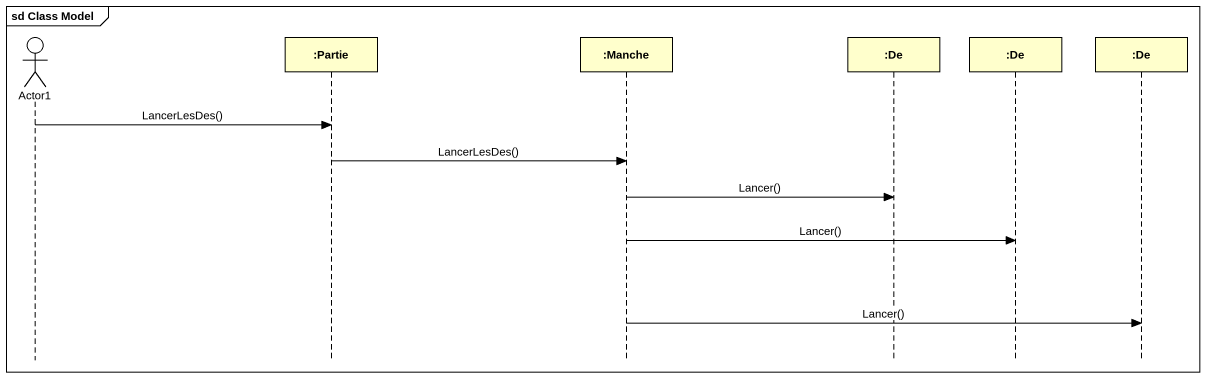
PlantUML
@startuml
mainframe sd Class Model
hide footbox
actor Actor1
participant ":Partie" as Partie
participant ":Manche" as Manche
participant ":De" as De
participant ":De" as De_2
participant ":De" as De_3

Actor1 -> Partie : LancerLesDes()
Partie -> Manche : LancerLesDes()
Manche -> De : Lancer()
Manche -> De_2 : Lancer()
Manche -> De_3 : Lancer()
@enduml
